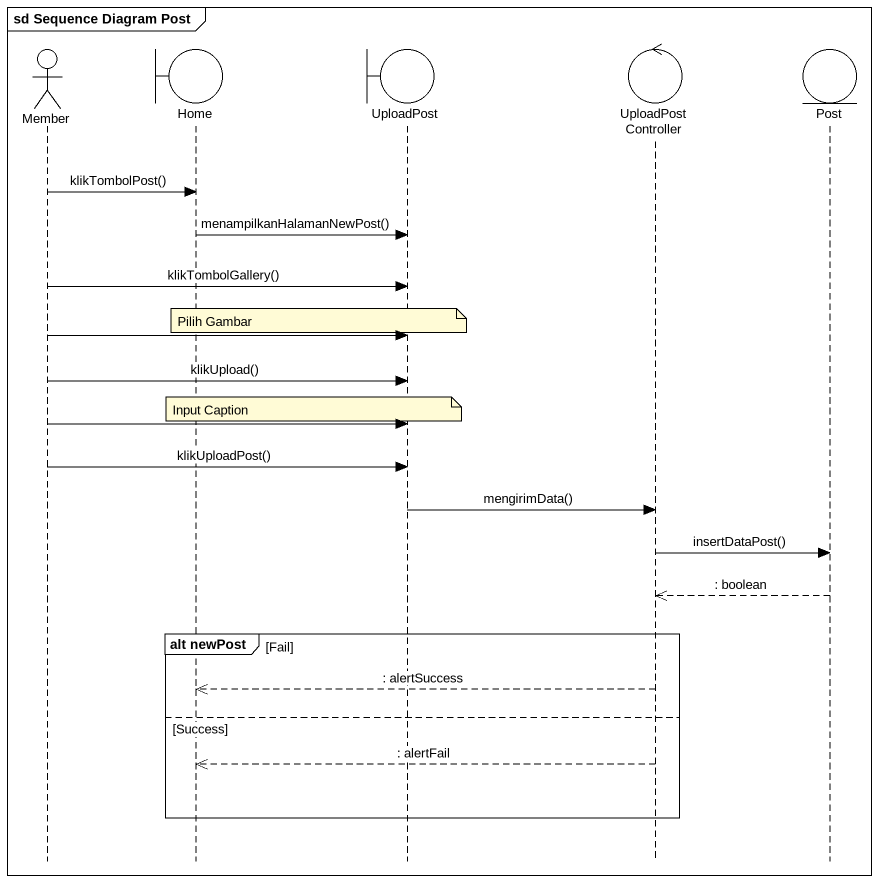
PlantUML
@startuml
mainframe sd Sequence Diagram Post
hide footbox
actor Member
boundary Home
boundary UploadPost
control UploadPostController
entity Post

Member -> Home : klikTombolPost()
Home -> UploadPost : menampilkanHalamanNewPost()
Member -> UploadPost : klikTombolGallery()
note over UploadPost : Pilih Gambar
Member -> UploadPost
Member -> UploadPost : klikUpload()
note over UploadPost : Input Caption
Member -> UploadPost
Member -> UploadPost : klikUploadPost()
UploadPost -> UploadPostController : mengirimData()
UploadPostController -> Post : insertDataPost()
Post -->> UploadPostController : : boolean
group alt newPost [Fail]
  UploadPostController -->> Home : : alertSuccess
else Success
  UploadPostController -->> Home : : alertFail
end
@enduml
